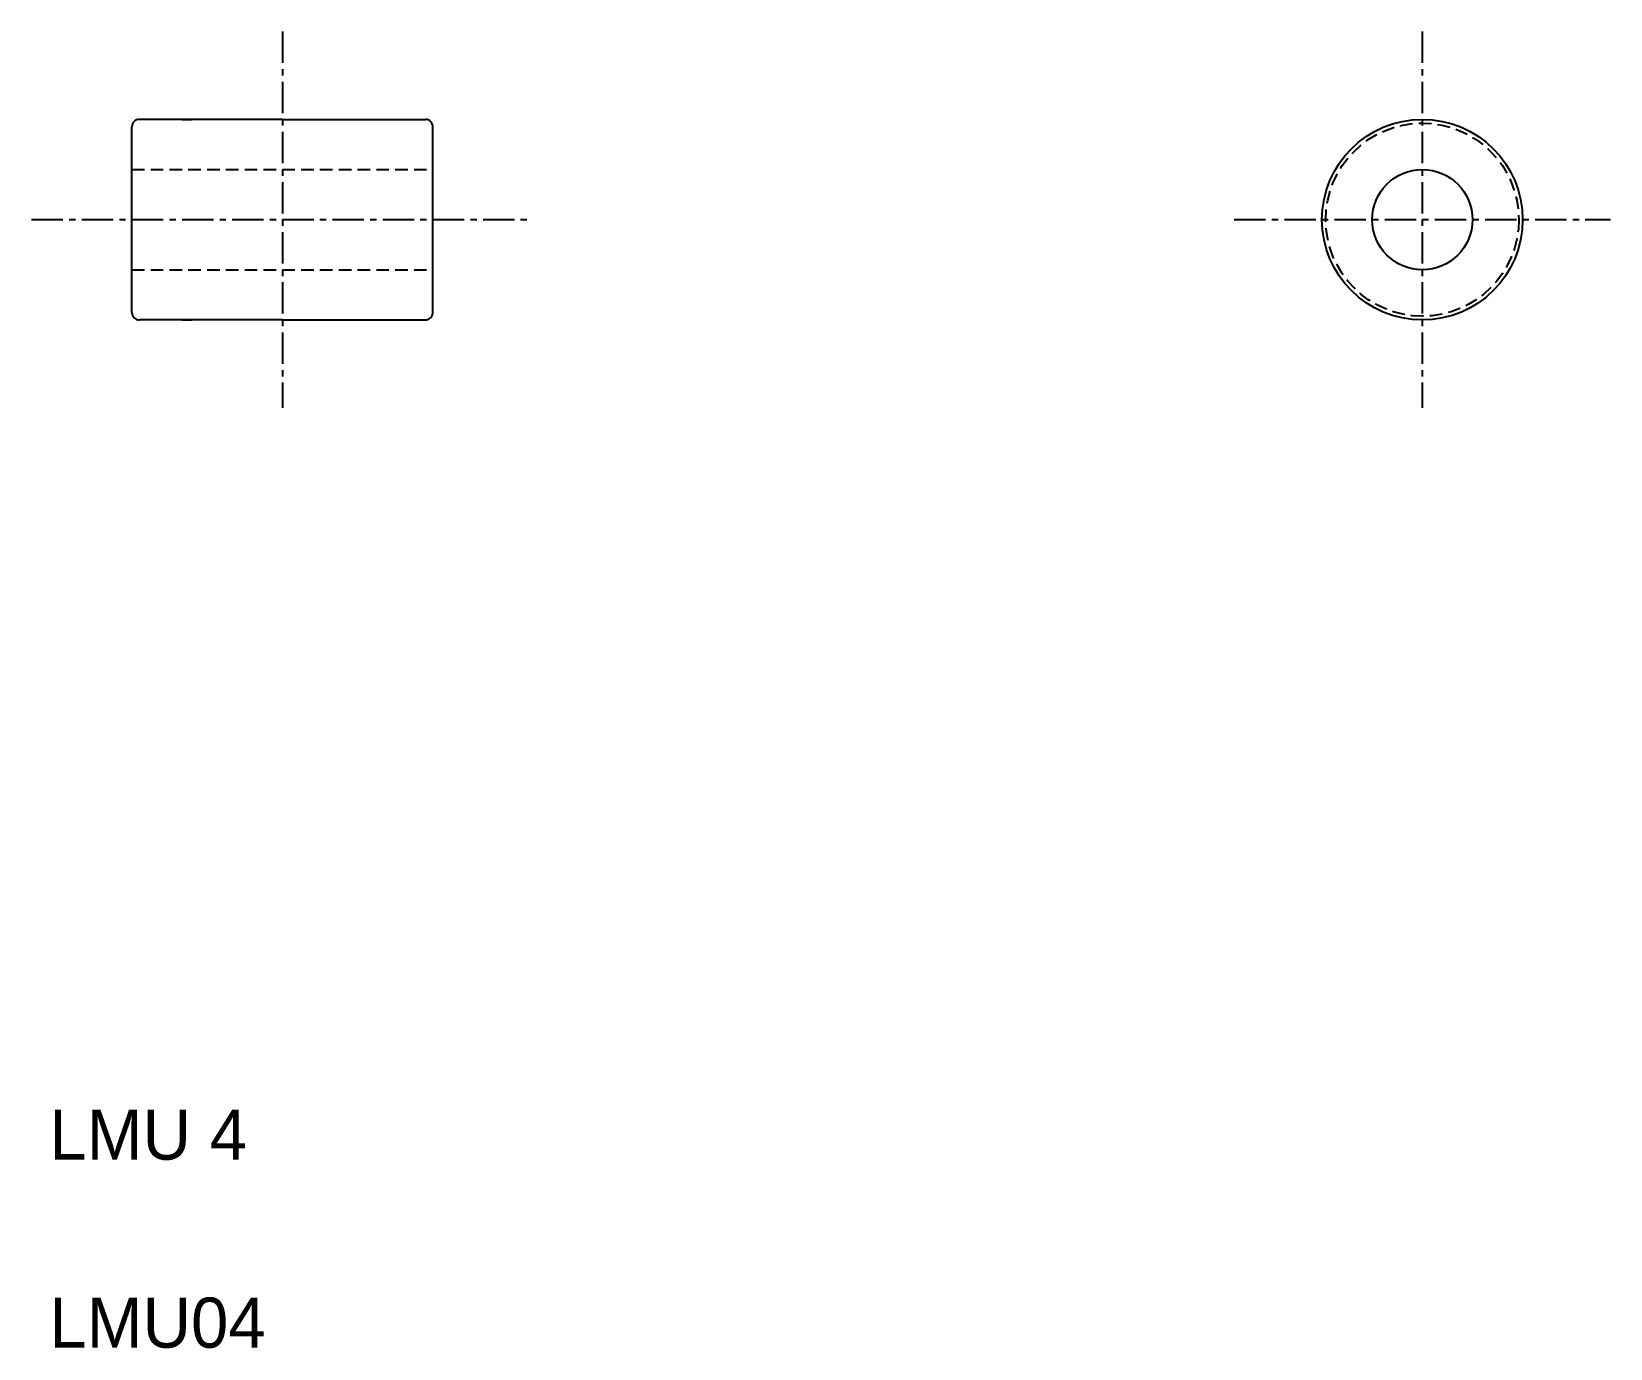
# Model space of a CAD drawing. Extents: x 40.7 to 103.7, y 5 to 57.5.
import ezdxf

# ---------------------------------------------------------------- set-up
doc = ezdxf.new("R2010")
doc.units = 0
doc.linetypes.add('CENTER', pattern=[2, 1.25, -0.25, 0.25, -0.25])
doc.linetypes.add('DASHED', pattern=[0.75, 0.5, -0.25])
doc.layers.get('0').update_dxf_attribs({"linetype": 'CONTINUOUS'})
doc.layers.add('CENTER', color=1, linetype='CENTER')

msp = doc.modelspace()

# ---------------------------------------------------------------- linework, layer by layer
at = {"color": 7, "linetype": 'CONTINUOUS'}
for p, q in [((44.747, 46.288), (44.747, 53.688)), ((50.747, 53.988), (45.047, 53.988)), ((46.147, 53.988), (46.148, 53.988)), ((46.647, 53.988), (46.647, 53.988)), ((46.747, 53.988), (47.147, 53.988)), ((50.747, 53.988), (56.447, 53.988)), ((54.347, 53.988), (54.747, 53.988)), ((56.747, 46.288), (56.747, 53.688)), ((50.747, 45.988), (45.047, 45.988)), ((46.747, 45.988), (47.147, 45.988)), ((50.747, 45.988), (56.447, 45.988)), ((54.347, 45.988), (54.747, 45.988))]:
    msp.add_line(p, q, dxfattribs=at)
at = {"color": 3, "linetype": 'DASHED'}
for p, q in [((44.747, 51.988), (56.747, 51.988)), ((44.747, 47.988), (56.747, 47.988))]:
    msp.add_line(p, q, dxfattribs=at)
at = {"color": 7, "linetype": 'CONTINUOUS'}
for radius in [4, 2]:
    msp.add_circle((96.197, 49.988), radius, dxfattribs=at)
at = {"color": 3, "linetype": 'DASHED'}
msp.add_circle((96.197, 49.988), 3.85, dxfattribs=at)
at = {"color": 7, "linetype": 'CONTINUOUS'}
for centre, start, end in [((45.047, 53.688), 90, 180), ((56.447, 53.688), 360, 90), ((45.047, 46.288), 180, 270), ((56.447, 46.288), 270, 360)]:
    msp.add_arc(centre, 0.3, start, end, dxfattribs=at)
at = {"layer": 'CENTER', "color": 1, "linetype": 'CENTER'}
for p, q in [((50.747, 57.488), (50.747, 42.488)), ((96.197, 57.488), (96.197, 42.488)), ((40.747, 49.988), (60.747, 49.988)), ((88.697, 49.988), (103.697, 49.988))]:
    msp.add_line(p, q, dxfattribs=at)

# ---------------------------------------------------------------- texts
at = {"color": 7, "linetype": 'CONTINUOUS'}
for s, p in [('LMU 4', (41.458, 12.5)), ('LMU04', (41.458, 5))]:
    msp.add_text(s, height=2, dxfattribs=at).set_placement(p)

doc.saveas('drawing.dxf')
